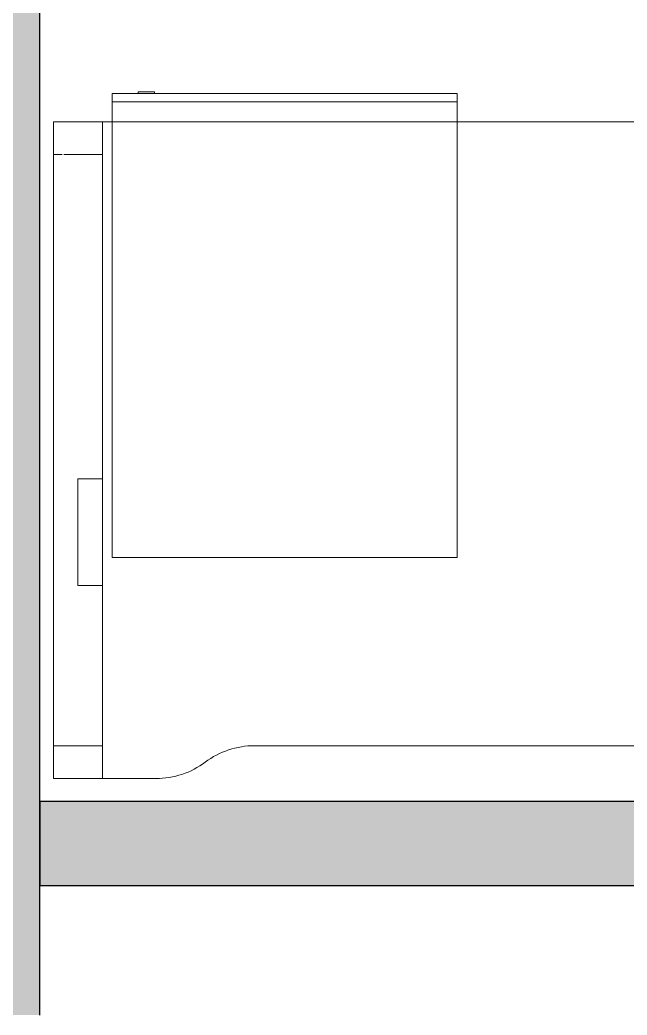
# Model space of a CAD drawing. Header units: millimetres. Extents: x 155927 to 317870, y -36033 to 97293.
# Drawn here: x 156838 to 157578, y 14950 to 16162 of the extents above; entities that cross this region are included whole.
import ezdxf

# ---------------------------------------------------------------- set-up
doc = ezdxf.new("R2010")
doc.units = ezdxf.units.MM
doc.header["$MEASUREMENT"] = 0
for name, color, linetype, lineweight in [('A-WALL-PATT', 7, 'CONTINUOUS', 9), ('I-FURN', 8, 'CONTINUOUS', 9), ('I-WALL', 7, 'CONTINUOUS', 9)]:
    doc.layers.add(name, color=color, linetype=linetype, lineweight=lineweight)

msp = doc.modelspace()

# ---------------------------------------------------------------- hatches: boundary and pattern name
at = {"layer": 'A-WALL-PATT'}
h = msp.add_hatch(color=256, dxfattribs=at)
h.paths.add_polyline_path([(156862.8, 9369.6), (156862.8, 13665.6), (156812, 13665.6), (156811.8, 13645.6), (156760.8, 13645.6), (156760.8, 9369.6)], flags=0)
h.paths.add_polyline_path([(156812, 14949.6), (156862.8, 14949.6), (156862.8, 16290.6), (156760.8, 16290.6), (156760.8, 14969.6), (156811.8, 14969.6)], flags=0)
h.paths.add_polyline_path([(156862.8, 25449.6), (156862.8, 26790.6), (156760.8, 26790.6), (156760.8, 25449.6)], flags=0)
h.paths.add_polyline_path([(156760.8, 28449.6), (156862.8, 28449.6), (156862.8, 34245.6), (156760.8, 34245.6), (156760.8, 28906.5)], flags=0)
msp.add_hatch(color=256, dxfattribs=at).paths.add_polyline_path([(161148.8, 15107.6), (161148.8, 15209.6), (156862.8, 15209.6), (156862.8, 15107.6), (160083.2, 15107.6)], flags=0)

# ---------------------------------------------------------------- linework, layer by layer
at = {"layer": 'I-FURN'}
for p, q in [((156982.4, 16073.9), (156982.4, 16071.9)), ((157002.4, 16073.9), (156982.4, 16073.9)), ((156982.4, 16073.9), (157002.4, 16073.9)), ((157002.4, 16071.9), (157002.4, 16073.9)), ((157370.8, 16071.9), (156950.8, 16071.9)), ((156950.8, 16071.9), (156950.8, 16061.9)), ((156950.8, 16061.9), (157370.8, 16061.9)), ((157370.8, 16061.9), (156950.8, 16061.9)), ((156950.8, 16061.9), (156950.8, 16037.7)), ((157370.8, 16061.9), (157370.8, 16071.9)), ((157370.8, 16037.7), (157370.8, 16061.9)), ((156879.2, 15237.7), (156879.2, 16037.7)), ((156879.2, 16037.7), (156879.2, 15997.7)), ((156879.2, 16037.7), (156939.2, 16037.7)), ((156939.2, 16037.7), (156879.2, 16037.7)), ((158479.2, 16037.7), (156879.2, 16037.7)), ((156879.2, 16037.7), (156879.2, 15237.7)), ((156879.2, 15237.7), (156879.2, 16037.7)), ((156879.2, 16037.7), (158479.2, 16037.7)), ((156939.2, 16037.7), (156939.2, 15602.7)), ((156939.2, 15997.7), (156939.2, 16037.7)), ((156950.8, 16037.7), (156950.8, 15506.9)), ((157370.8, 15506.9), (157370.8, 16037.7)), ((156879.2, 15997.7), (156879.2, 15277.7)), ((156889.8, 15997.7), (156879.2, 15997.7)), ((156889.8, 15997.7), (156879.2, 15997.7)), ((156939.2, 15997.7), (156892.1, 15997.7)), ((156939.2, 15997.7), (156892.1, 15997.7)), ((156939.2, 15277.7), (156939.2, 15997.7)), ((156909.2, 15472.7), (156909.2, 15602.7)), ((156909.2, 15602.7), (156939.2, 15602.7)), ((156909.2, 15602.7), (156909.2, 15472.7)), ((156939.2, 15602.7), (156909.2, 15602.7)), ((156939.2, 15602.7), (156939.2, 15472.7)), ((156950.8, 15506.9), (157370.8, 15506.9)), ((156939.2, 15472.7), (156909.2, 15472.7)), ((156939.2, 15472.7), (156909.2, 15472.7)), ((156939.2, 15472.7), (156939.2, 15237.7)), ((156879.2, 15277.7), (156879.2, 15237.7)), ((156939.2, 15277.7), (156879.2, 15277.7)), ((156939.2, 15277.7), (156879.2, 15277.7)), ((156939.2, 15237.7), (156939.2, 15277.7)), ((157124.2, 15277.7), (157956.6, 15277.7)), ((157956.6, 15277.7), (157124.2, 15277.7)), ((156939.2, 15237.7), (156879.2, 15237.7)), ((156939.2, 15237.7), (156879.2, 15237.7)), ((156879.2, 15237.7), (157004.2, 15237.7)), ((157004.2, 15237.7), (156879.2, 15237.7))]:
    msp.add_line(p, q, dxfattribs=at)
for centre, start, end in [((157124.2, 15177.7), 90, 126.8699), ((157124.2, 15177.7), 90, 126.8699), ((157004.2, 15337.7), 270, 306.8699), ((157004.2, 15337.7), 270, 306.8699)]:
    msp.add_arc(centre, 100, start, end, dxfattribs=at)
at = {"layer": 'I-WALL', "lineweight": 30}
for p, q in [((156862.8, 14949.6), (156862.8, 16290.6)), ((160723.6, 15209.6), (156862.8, 15209.6)), ((156862.8, 15209.6), (156862.8, 15107.6)), ((156862.8, 15107.6), (161148.8, 15107.6))]:
    msp.add_line(p, q, dxfattribs=at)

doc.saveas('drawing.dxf')
